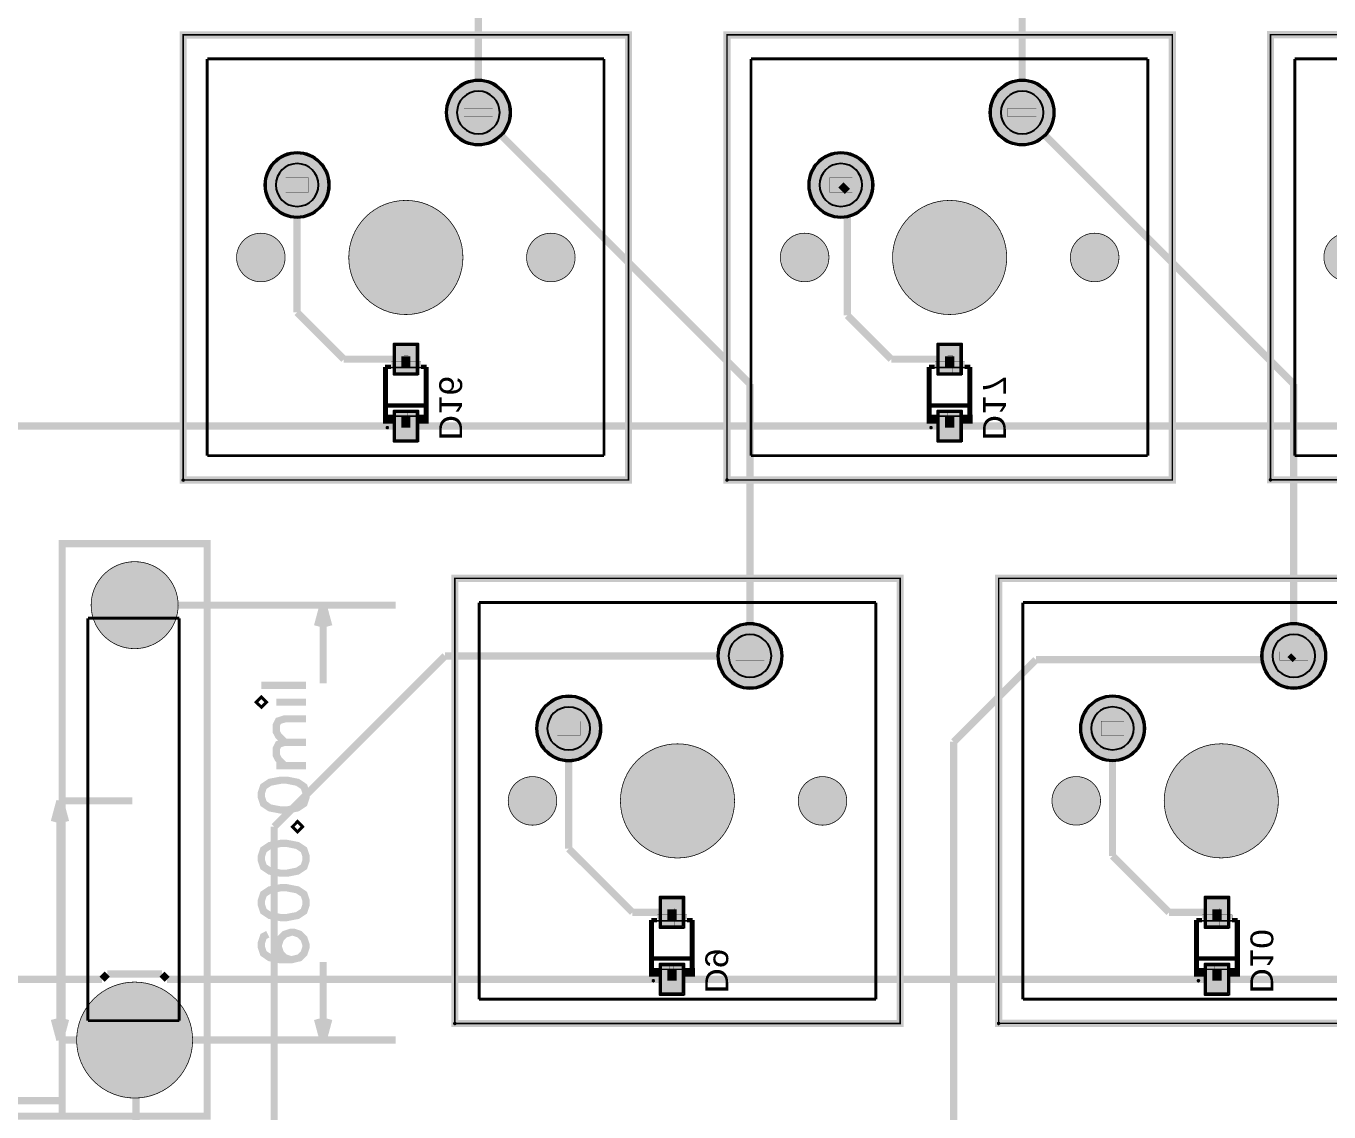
# Model space of a CAD drawing. Header units: millimetres. Extents: x 0 to 146, y -7 to 103.
# Drawn here: x 33.58 to 79.23, y 21.74 to 59.8 of the extents above; entities that cross this region are included whole.
import ezdxf
from ezdxf.enums import TextEntityAlignment as Align

# ---------------------------------------------------------------- set-up
doc = ezdxf.new("R2010")
doc.units = ezdxf.units.MM
doc.header["$MEASUREMENT"] = 0
for name, color, linetype, true_color in [('Bottom-Layer', 7, 'Continuous', 0x0000ff), ('Bottom-Paste-Mask-Layer', 7, 'Continuous', 0x800000), ('Bottom-Silkscreen-Layer', 7, 'Continuous', 0x66cc33), ('Bottom-Solder-Mask-Layer', 7, 'Continuous', 0xaa00ff), ('Component-Marking-Layer', 7, 'Continuous', 0x66ffcc), ('Component-Shape-Layer', 7, 'Continuous', 0x00cccc), ('Document-Layer', 7, 'Continuous', 0xffffff), ('Hole-Layer', 7, 'Continuous', 0x222222), ('Mechanical-Layer', 7, 'Continuous', 0xf022f0), ('Multi-Layer', 7, 'Continuous', 0xc0c0c0), ('Pin-Floating-Layer', 7, 'Continuous', 0xff99ff), ('Pin-Soldering-Layer', 7, 'Continuous', 0xcc9999), ('Top-Layer', 7, 'Continuous', 0xff0000), ('Top-Paste-Mask-Layer', 7, 'Continuous', 0x808080), ('Top-Silkscreen-Layer', 7, 'Continuous', 0xffcc00), ('Top-Solder-Mask-Layer', 7, 'Continuous', 0x800080)]:
    doc.layers.add(name, color=color, linetype=linetype, true_color=true_color)
doc.styles.get("Standard").update_dxf_attribs({"font": 'arial.ttf'})

msp = doc.modelspace()

# ---------------------------------------------------------------- hatches: boundary and pattern name
at = {"layer": 'Bottom-Layer'}
for points in [[(48.329, 56.766, 1), (50.529, 56.766, 1)], [(67.379, 56.766, 1), (69.579, 56.766, 1)], [(41.979, 54.226, 1), (44.179, 54.226, 1)], [(61.029, 54.226, 1), (63.229, 54.226, 1)], [(47.264, 47.621), (46.514, 47.621), (46.514, 48.621), (47.264, 48.621)], [(66.312, 47.621), (65.562, 47.621), (65.562, 48.621), (66.312, 48.621)], [(47.264, 45.276), (46.514, 45.276), (46.514, 46.276), (47.264, 46.276)], [(66.312, 45.276), (65.562, 45.276), (65.562, 46.276), (66.312, 46.276)], [(57.845, 37.723, 1), (60.045, 37.723, 1)], [(76.895, 37.725, 1), (79.095, 37.725, 1)], [(51.495, 35.183, 1), (53.695, 35.183, 1)], [(70.545, 35.185, 1), (72.745, 35.185, 1)], [(56.584, 28.237), (55.834, 28.237), (55.834, 29.237), (56.584, 29.237)], [(75.679, 28.237), (74.929, 28.237), (74.929, 29.237), (75.679, 29.237)], [(56.584, 25.892), (55.834, 25.892), (55.834, 26.892), (56.584, 26.892)], [(75.679, 25.892), (74.929, 25.892), (74.929, 26.892), (75.679, 26.892)]]:
    msp.add_hatch(color=256, dxfattribs=at).paths.add_polyline_path(points)
at = {"layer": 'Bottom-Paste-Mask-Layer'}
for points in [[(48.329, 56.766, 1), (50.529, 56.766, 1)], [(67.379, 56.766, 1), (69.579, 56.766, 1)], [(41.979, 54.226, 1), (44.179, 54.226, 1)], [(61.029, 54.226, 1), (63.229, 54.226, 1)], [(47.264, 47.621), (46.514, 47.621), (46.514, 48.621), (47.264, 48.621)], [(66.312, 47.621), (65.562, 47.621), (65.562, 48.621), (66.312, 48.621)], [(47.264, 45.276), (46.514, 45.276), (46.514, 46.276), (47.264, 46.276)], [(66.312, 45.276), (65.562, 45.276), (65.562, 46.276), (66.312, 46.276)], [(57.845, 37.723, 1), (60.045, 37.723, 1)], [(76.895, 37.725, 1), (79.095, 37.725, 1)], [(51.495, 35.183, 1), (53.695, 35.183, 1)], [(70.545, 35.185, 1), (72.745, 35.185, 1)], [(56.584, 28.237), (55.834, 28.237), (55.834, 29.237), (56.584, 29.237)], [(75.679, 28.237), (74.929, 28.237), (74.929, 29.237), (75.679, 29.237)], [(56.584, 25.892), (55.834, 25.892), (55.834, 26.892), (56.584, 26.892)], [(75.679, 25.892), (74.929, 25.892), (74.929, 26.892), (75.679, 26.892)]]:
    msp.add_hatch(color=256, dxfattribs=at).paths.add_polyline_path(points)
at = {"layer": 'Bottom-Silkscreen-Layer'}
for points in [[(46.087, 46.173), (46.439, 46.173), (46.439, 45.869), (46.087, 45.869)], [(46.087, 46.173), (46.439, 46.173), (46.439, 45.869), (46.087, 45.869)], [(47.691, 46.173), (47.691, 45.869), (47.339, 45.869), (47.339, 46.173)], [(47.691, 46.173), (47.691, 45.869), (47.339, 45.869), (47.339, 46.173)], [(65.134, 46.173), (65.487, 46.173), (65.487, 45.869), (65.134, 45.869)], [(65.134, 46.173), (65.487, 46.173), (65.487, 45.869), (65.134, 45.869)], [(66.739, 46.173), (66.739, 45.869), (66.387, 45.869), (66.387, 46.173)], [(66.739, 46.173), (66.739, 45.869), (66.387, 45.869), (66.387, 46.173)], [(55.407, 26.79), (55.759, 26.79), (55.759, 26.485), (55.407, 26.485)], [(55.407, 26.79), (55.759, 26.79), (55.759, 26.485), (55.407, 26.485)], [(57.011, 26.79), (57.011, 26.485), (56.659, 26.485), (56.659, 26.79)], [(57.011, 26.79), (57.011, 26.485), (56.659, 26.485), (56.659, 26.79)], [(74.501, 26.79), (74.854, 26.79), (74.854, 26.485), (74.501, 26.485)], [(74.501, 26.79), (74.854, 26.79), (74.854, 26.485), (74.501, 26.485)], [(76.106, 26.79), (76.106, 26.485), (75.754, 26.485), (75.754, 26.79)], [(76.106, 26.79), (76.106, 26.485), (75.754, 26.485), (75.754, 26.79)]]:
    msp.add_hatch(color=256, dxfattribs=at).paths.add_polyline_path(points)
at = {"layer": 'Bottom-Solder-Mask-Layer'}
for points in [[(48.279, 56.766, 1), (50.579, 56.766, 1)], [(67.329, 56.766, 1), (69.629, 56.766, 1)], [(41.929, 54.226, 1), (44.229, 54.226, 1)], [(60.979, 54.226, 1), (63.279, 54.226, 1)], [(47.315, 47.57), (46.463, 47.57), (46.463, 48.672), (47.315, 48.672)], [(66.363, 47.57), (65.511, 47.57), (65.511, 48.672), (66.363, 48.672)], [(47.315, 45.225), (46.463, 45.225), (46.463, 46.327), (47.315, 46.327)], [(66.363, 45.225), (65.511, 45.225), (65.511, 46.327), (66.363, 46.327)], [(57.795, 37.723, 1), (60.095, 37.723, 1)], [(76.845, 37.725, 1), (79.145, 37.725, 1)], [(51.445, 35.183, 1), (53.745, 35.183, 1)], [(70.495, 35.185, 1), (72.795, 35.185, 1)], [(56.635, 28.187), (55.783, 28.187), (55.783, 29.288), (56.635, 29.288)], [(75.73, 28.187), (74.878, 28.187), (74.878, 29.288), (75.73, 29.288)], [(56.635, 25.841), (55.783, 25.841), (55.783, 26.943), (56.635, 26.943)], [(75.73, 25.841), (74.878, 25.841), (74.878, 26.943), (75.73, 26.943)]]:
    msp.add_hatch(color=256, dxfattribs=at).paths.add_polyline_path(points)
at = {"layer": 'Component-Marking-Layer'}
for points in [[(46.179, 45.723, 1), (46.299, 45.723, 1)], [(46.179, 45.723, 1), (46.299, 45.723, 1)], [(65.227, 45.723, 1), (65.347, 45.723, 1)], [(65.227, 45.723, 1), (65.347, 45.723, 1)], [(39.029, 43.886, 1), (39.149, 43.886, 1)], [(39.029, 43.886, 1), (39.149, 43.886, 1)], [(58.079, 43.886, 1), (58.199, 43.886, 1)], [(58.079, 43.886, 1), (58.199, 43.886, 1)], [(77.12, 43.895, 1), (77.24, 43.895, 1)], [(77.12, 43.895, 1), (77.24, 43.895, 1)], [(55.499, 26.34, 1), (55.619, 26.34, 1)], [(55.499, 26.34, 1), (55.619, 26.34, 1)], [(74.594, 26.34, 1), (74.714, 26.34, 1)], [(74.594, 26.34, 1), (74.714, 26.34, 1)], [(48.545, 24.843, 1), (48.665, 24.843, 1)], [(48.545, 24.843, 1), (48.665, 24.843, 1)], [(67.595, 24.844, 1), (67.715, 24.844, 1)], [(67.595, 24.844, 1), (67.715, 24.844, 1)]]:
    msp.add_hatch(color=256, dxfattribs=at).paths.add_polyline_path(points)
at = {"layer": 'Document-Layer'}
for points in [[(47.419, 48.031), (47.419, 47.875), (46.379, 47.875), (46.379, 48.031)], [(47.419, 48.031), (47.419, 47.875), (46.379, 47.875), (46.379, 48.031)], [(46.979, 48.263), (46.979, 47.639), (46.823, 47.639), (46.823, 48.263)], [(46.979, 48.263), (46.979, 47.639), (46.823, 47.639), (46.823, 48.263)], [(66.467, 48.031), (66.467, 47.875), (65.427, 47.875), (65.427, 48.031)], [(66.467, 48.031), (66.467, 47.875), (65.427, 47.875), (65.427, 48.031)], [(66.027, 48.263), (66.027, 47.639), (65.871, 47.639), (65.871, 48.263)], [(66.027, 48.263), (66.027, 47.639), (65.871, 47.639), (65.871, 48.263)], [(46.959, 45.723), (46.803, 45.723), (46.803, 46.347), (46.959, 46.347)], [(46.959, 45.723), (46.803, 45.723), (46.803, 46.347), (46.959, 46.347)], [(66.007, 45.723), (65.851, 45.723), (65.851, 46.347), (66.007, 46.347)], [(66.007, 45.723), (65.851, 45.723), (65.851, 46.347), (66.007, 46.347)], [(56.299, 28.88), (56.299, 28.256), (56.143, 28.256), (56.143, 28.88)], [(56.299, 28.88), (56.299, 28.256), (56.143, 28.256), (56.143, 28.88)], [(75.394, 28.88), (75.394, 28.256), (75.238, 28.256), (75.238, 28.88)], [(75.394, 28.88), (75.394, 28.256), (75.238, 28.256), (75.238, 28.88)], [(56.739, 28.648), (56.739, 28.492), (55.699, 28.492), (55.699, 28.648)], [(56.739, 28.648), (56.739, 28.492), (55.699, 28.492), (55.699, 28.648)], [(75.834, 28.648), (75.834, 28.492), (74.794, 28.492), (74.794, 28.648)], [(75.834, 28.648), (75.834, 28.492), (74.794, 28.492), (74.794, 28.648)], [(56.279, 26.34), (56.123, 26.34), (56.123, 26.964), (56.279, 26.964)], [(56.279, 26.34), (56.123, 26.34), (56.123, 26.964), (56.279, 26.964)], [(75.374, 26.34), (75.218, 26.34), (75.218, 26.964), (75.374, 26.964)], [(75.374, 26.34), (75.218, 26.34), (75.218, 26.964), (75.374, 26.964)]]:
    msp.add_hatch(color=256, dxfattribs=at).paths.add_polyline_path(points)
at = {"layer": 'Hole-Layer'}
for points in [[(48.679, 56.766, 1), (50.179, 56.766, 1)], [(67.729, 56.766, 1), (69.229, 56.766, 1)], [(42.329, 54.226, 1), (43.829, 54.226, 1)], [(61.379, 54.226, 1), (62.879, 54.226, 1)], [(58.195, 37.723, 1), (59.695, 37.723, 1)], [(77.245, 37.725, 1), (78.745, 37.725, 1)], [(51.845, 35.183, 1), (53.345, 35.183, 1)], [(70.895, 35.185, 1), (72.395, 35.185, 1)]]:
    msp.add_hatch(color=256, dxfattribs=at).paths.add_polyline_path(points)
at = {"layer": 'Multi-Layer'}
for points in [[(48.329, 56.766, 1), (50.529, 56.766, 1)], [(48.329, 56.766, 1), (50.529, 56.766, 1)], [(48.329, 56.766, 1), (50.529, 56.766, 1)], [(67.379, 56.766, 1), (69.579, 56.766, 1)], [(67.379, 56.766, 1), (69.579, 56.766, 1)], [(67.379, 56.766, 1), (69.579, 56.766, 1)], [(41.979, 54.226, 1), (44.179, 54.226, 1)], [(41.979, 54.226, 1), (44.179, 54.226, 1)], [(41.979, 54.226, 1), (44.179, 54.226, 1)], [(61.029, 54.226, 1), (63.229, 54.226, 1)], [(61.029, 54.226, 1), (63.229, 54.226, 1)], [(61.029, 54.226, 1), (63.229, 54.226, 1)], [(44.889, 51.686, 1), (48.889, 51.686, 1)], [(44.889, 51.686, 1), (48.889, 51.686, 1)], [(63.939, 51.686, 1), (67.939, 51.686, 1)], [(63.939, 51.686, 1), (67.939, 51.686, 1)], [(40.958, 51.686, 1), (42.66, 51.686, 1)], [(40.958, 51.686, 1), (42.66, 51.686, 1)], [(51.118, 51.686, 1), (52.82, 51.686, 1)], [(51.118, 51.686, 1), (52.82, 51.686, 1)], [(60.008, 51.686, 1), (61.71, 51.686, 1)], [(60.008, 51.686, 1), (61.71, 51.686, 1)], [(70.168, 51.686, 1), (71.87, 51.686, 1)], [(70.168, 51.686, 1), (71.87, 51.686, 1)], [(79.049, 51.695, 1), (80.751, 51.695, 1)], [(79.049, 51.695, 1), (80.751, 51.695, 1)], [(35.864, 39.502, 1), (38.912, 39.502, 1)], [(35.864, 39.502, 1), (38.912, 39.502, 1)], [(57.845, 37.723, 1), (60.045, 37.723, 1)], [(57.845, 37.723, 1), (60.045, 37.723, 1)], [(57.845, 37.723, 1), (60.045, 37.723, 1)], [(76.895, 37.725, 1), (79.095, 37.725, 1)], [(76.895, 37.725, 1), (79.095, 37.725, 1)], [(76.895, 37.725, 1), (79.095, 37.725, 1)], [(51.495, 35.183, 1), (53.695, 35.183, 1)], [(51.495, 35.183, 1), (53.695, 35.183, 1)], [(51.495, 35.183, 1), (53.695, 35.183, 1)], [(70.545, 35.185, 1), (72.745, 35.185, 1)], [(70.545, 35.185, 1), (72.745, 35.185, 1)], [(70.545, 35.185, 1), (72.745, 35.185, 1)], [(54.405, 32.643, 1), (58.405, 32.643, 1)], [(54.405, 32.643, 1), (58.405, 32.643, 1)], [(73.455, 32.645, 1), (77.455, 32.645, 1)], [(73.455, 32.645, 1), (77.455, 32.645, 1)], [(50.474, 32.643, 1), (52.176, 32.643, 1)], [(50.474, 32.643, 1), (52.176, 32.643, 1)], [(60.634, 32.643, 1), (62.336, 32.643, 1)], [(60.634, 32.643, 1), (62.336, 32.643, 1)], [(69.524, 32.645, 1), (71.226, 32.645, 1)], [(69.524, 32.645, 1), (71.226, 32.645, 1)], [(35.356, 24.262, 1), (39.42, 24.262, 1)], [(35.356, 24.262, 1), (39.42, 24.262, 1)]]:
    msp.add_hatch(color=256, dxfattribs=at).paths.add_polyline_path(points)
at = {"layer": 'Pin-Floating-Layer'}
for points in [[(47.049, 47.933), (47.049, 47.813), (46.729, 47.813), (46.729, 47.933)], [(47.049, 47.933), (47.049, 47.813), (46.729, 47.813), (46.729, 47.933)], [(66.097, 47.933), (66.097, 47.813), (65.777, 47.813), (65.777, 47.933)], [(66.097, 47.933), (66.097, 47.813), (65.777, 47.813), (65.777, 47.933)], [(47.049, 46.133), (47.049, 46.013), (46.729, 46.013), (46.729, 46.133)], [(47.049, 46.133), (47.049, 46.013), (46.729, 46.013), (46.729, 46.133)], [(66.097, 46.133), (66.097, 46.013), (65.777, 46.013), (65.777, 46.133)], [(66.097, 46.133), (66.097, 46.013), (65.777, 46.013), (65.777, 46.133)], [(56.369, 28.55), (56.369, 28.43), (56.049, 28.43), (56.049, 28.55)], [(56.369, 28.55), (56.369, 28.43), (56.049, 28.43), (56.049, 28.55)], [(75.464, 28.55), (75.464, 28.43), (75.144, 28.43), (75.144, 28.55)], [(75.464, 28.55), (75.464, 28.43), (75.144, 28.43), (75.144, 28.55)], [(56.369, 26.75), (56.369, 26.63), (56.049, 26.63), (56.049, 26.75)], [(56.369, 26.75), (56.369, 26.63), (56.049, 26.63), (56.049, 26.75)], [(75.464, 26.75), (75.464, 26.63), (75.144, 26.63), (75.144, 26.75)], [(75.464, 26.75), (75.464, 26.63), (75.144, 26.63), (75.144, 26.75)]]:
    msp.add_hatch(color=256, dxfattribs=at).paths.add_polyline_path(points)
at = {"layer": 'Pin-Soldering-Layer'}
for points in [[(48.929, 56.916), (49.929, 56.916), (49.929, 56.616), (48.929, 56.616)], [(48.929, 56.916), (49.929, 56.916), (49.929, 56.616), (48.929, 56.616)], [(67.979, 56.916), (68.979, 56.916), (68.979, 56.616), (67.979, 56.616)], [(67.979, 56.916), (68.979, 56.916), (68.979, 56.616), (67.979, 56.616)], [(42.679, 54.476), (43.479, 54.476), (43.479, 53.976), (42.679, 53.976)], [(42.679, 54.476), (43.479, 54.476), (43.479, 53.976), (42.679, 53.976)], [(61.729, 54.476), (62.529, 54.476), (62.529, 53.976), (61.729, 53.976)], [(61.729, 54.476), (62.529, 54.476), (62.529, 53.976), (61.729, 53.976)], [(47.049, 48.223), (47.049, 47.923), (46.729, 47.923), (46.729, 48.223)], [(47.049, 48.223), (47.049, 47.923), (46.729, 47.923), (46.729, 48.223)], [(66.097, 48.223), (66.097, 47.923), (65.777, 47.923), (65.777, 48.223)], [(66.097, 48.223), (66.097, 47.923), (65.777, 47.923), (65.777, 48.223)], [(47.049, 46.023), (47.049, 45.723), (46.729, 45.723), (46.729, 46.023)], [(47.049, 46.023), (47.049, 45.723), (46.729, 45.723), (46.729, 46.023)], [(66.097, 46.023), (66.097, 45.723), (65.777, 45.723), (65.777, 46.023)], [(66.097, 46.023), (66.097, 45.723), (65.777, 45.723), (65.777, 46.023)], [(58.445, 37.873), (59.445, 37.873), (59.445, 37.573), (58.445, 37.573)], [(58.445, 37.873), (59.445, 37.873), (59.445, 37.573), (58.445, 37.573)], [(77.495, 37.875), (78.495, 37.875), (78.495, 37.575), (77.495, 37.575)], [(77.495, 37.875), (78.495, 37.875), (78.495, 37.575), (77.495, 37.575)], [(52.195, 35.433), (52.995, 35.433), (52.995, 34.933), (52.195, 34.933)], [(52.195, 35.433), (52.995, 35.433), (52.995, 34.933), (52.195, 34.933)], [(71.245, 35.435), (72.045, 35.435), (72.045, 34.935), (71.245, 34.935)], [(71.245, 35.435), (72.045, 35.435), (72.045, 34.935), (71.245, 34.935)], [(56.369, 28.84), (56.369, 28.54), (56.049, 28.54), (56.049, 28.84)], [(56.369, 28.84), (56.369, 28.54), (56.049, 28.54), (56.049, 28.84)], [(75.464, 28.84), (75.464, 28.54), (75.144, 28.54), (75.144, 28.84)], [(75.464, 28.84), (75.464, 28.54), (75.144, 28.54), (75.144, 28.84)], [(56.369, 26.64), (56.369, 26.34), (56.049, 26.34), (56.049, 26.64)], [(56.369, 26.64), (56.369, 26.34), (56.049, 26.34), (56.049, 26.64)], [(75.464, 26.64), (75.464, 26.34), (75.144, 26.34), (75.144, 26.64)], [(75.464, 26.64), (75.464, 26.34), (75.144, 26.34), (75.144, 26.64)]]:
    msp.add_hatch(color=256, dxfattribs=at).paths.add_polyline_path(points)
at = {"layer": 'Top-Layer'}
for points in [[(48.329, 56.766, 1), (50.529, 56.766, 1)], [(67.379, 56.766, 1), (69.579, 56.766, 1)], [(41.979, 54.226, 1), (44.179, 54.226, 1)], [(61.029, 54.226, 1), (63.229, 54.226, 1)], [(57.845, 37.723, 1), (60.045, 37.723, 1)], [(76.895, 37.725, 1), (79.095, 37.725, 1)], [(51.495, 35.183, 1), (53.695, 35.183, 1)], [(70.545, 35.185, 1), (72.745, 35.185, 1)]]:
    msp.add_hatch(color=256, dxfattribs=at).paths.add_polyline_path(points)
at = {"layer": 'Top-Paste-Mask-Layer'}
for points in [[(48.329, 56.766, 1), (50.529, 56.766, 1)], [(67.379, 56.766, 1), (69.579, 56.766, 1)], [(41.979, 54.226, 1), (44.179, 54.226, 1)], [(61.029, 54.226, 1), (63.229, 54.226, 1)], [(57.845, 37.723, 1), (60.045, 37.723, 1)], [(76.895, 37.725, 1), (79.095, 37.725, 1)], [(51.495, 35.183, 1), (53.695, 35.183, 1)], [(70.545, 35.185, 1), (72.745, 35.185, 1)]]:
    msp.add_hatch(color=256, dxfattribs=at).paths.add_polyline_path(points)
at = {"layer": 'Top-Solder-Mask-Layer'}
for points in [[(48.279, 56.766, 1), (50.579, 56.766, 1)], [(67.329, 56.766, 1), (69.629, 56.766, 1)], [(41.929, 54.226, 1), (44.229, 54.226, 1)], [(60.979, 54.226, 1), (63.279, 54.226, 1)], [(57.795, 37.723, 1), (60.095, 37.723, 1)], [(76.845, 37.725, 1), (79.145, 37.725, 1)], [(51.445, 35.183, 1), (53.745, 35.183, 1)], [(70.495, 35.185, 1), (72.795, 35.185, 1)]]:
    msp.add_hatch(color=256, dxfattribs=at).paths.add_polyline_path(points)

# ---------------------------------------------------------------- linework, layer by layer
at = {"layer": 'Bottom-Layer'}
for points in [[(48.329, 56.766, 1), (50.529, 56.766, 1)], [(41.979, 54.226, 1), (44.179, 54.226, 1)], [(61.029, 54.226, 1), (63.229, 54.226, 1)], [(57.845, 37.723, 1), (60.045, 37.723, 1)], [(51.495, 35.183, 1), (53.695, 35.183, 1)]]:
    msp.add_lwpolyline(points, format="xyb", close=True, dxfattribs=at)
for points in [[(67.379, 56.766, 1), (69.579, 56.766), (69.579, 56.766, 1), (67.379, 56.766)], [(76.895, 37.725, 1), (79.095, 37.725), (79.095, 37.725, 1), (76.895, 37.725)], [(70.545, 35.185, 1), (72.745, 35.185), (72.745, 35.185, 1), (70.545, 35.185)]]:
    msp.add_lwpolyline(points, format="xyb", dxfattribs=at)
at = {"layer": 'Bottom-Layer', "const_width": 0.254}
for points in [[(43.079, 54.226), (43.079, 49.758)], [(62.129, 54.226), (62.357, 53.998)], [(62.357, 53.998), (62.357, 49.657)], [(43.079, 49.758), (44.716, 48.121)], [(62.357, 49.657), (63.893, 48.121)], [(44.716, 48.121), (46.889, 48.121)], [(63.893, 48.121), (65.937, 48.121)], [(20.686, 45.776), (46.889, 45.776)], [(46.889, 45.776), (65.937, 45.776)], [(65.937, 45.776), (84.985, 45.776)], [(52.595, 35.183), (52.595, 30.971)], [(71.645, 35.185), (71.645, 30.717)], [(52.595, 30.971), (54.829, 28.737)], [(71.645, 30.717), (73.625, 28.737)], [(54.829, 28.737), (56.209, 28.737)], [(73.625, 28.737), (75.304, 28.737)], [(25.4, 26.392), (36.25, 26.392)], [(36.25, 26.392), (36.431, 26.573)], [(36.431, 26.573), (38.345, 26.573)], [(38.345, 26.573), (38.526, 26.392)], [(38.526, 26.392), (56.209, 26.392)], [(56.209, 26.392), (75.304, 26.392)], [(75.304, 26.392), (94.399, 26.392)]]:
    msp.add_lwpolyline(points, dxfattribs=at)
at = {"layer": 'Bottom-Layer'}
for points in [[(47.264, 47.621), (46.514, 47.621), (46.514, 48.621), (47.264, 48.621)], [(66.312, 47.621), (65.562, 47.621), (65.562, 48.621), (66.312, 48.621)], [(47.264, 45.276), (46.514, 45.276), (46.514, 46.276), (47.264, 46.276)], [(66.312, 45.276), (65.562, 45.276), (65.562, 46.276), (66.312, 46.276)], [(56.584, 28.237), (55.834, 28.237), (55.834, 29.237), (56.584, 29.237)], [(75.679, 28.237), (74.929, 28.237), (74.929, 29.237), (75.679, 29.237)], [(56.584, 25.892), (55.834, 25.892), (55.834, 26.892), (56.584, 26.892)], [(75.679, 25.892), (74.929, 25.892), (74.929, 26.892), (75.679, 26.892)]]:
    msp.add_lwpolyline(points, close=True, dxfattribs=at)
at = {"layer": 'Bottom-Paste-Mask-Layer'}
for points in [[(48.329, 56.766, 1), (50.529, 56.766, 1)], [(41.979, 54.226, 1), (44.179, 54.226, 1)], [(61.029, 54.226, 1), (63.229, 54.226, 1)], [(57.845, 37.723, 1), (60.045, 37.723, 1)], [(51.495, 35.183, 1), (53.695, 35.183, 1)]]:
    msp.add_lwpolyline(points, format="xyb", close=True, dxfattribs=at)
for points in [[(67.379, 56.766, 1), (69.579, 56.766), (69.579, 56.766, 1), (67.379, 56.766)], [(76.895, 37.725, 1), (79.095, 37.725), (79.095, 37.725, 1), (76.895, 37.725)], [(70.545, 35.185, 1), (72.745, 35.185), (72.745, 35.185, 1), (70.545, 35.185)]]:
    msp.add_lwpolyline(points, format="xyb", dxfattribs=at)
for points in [[(47.264, 47.621), (46.514, 47.621), (46.514, 48.621), (47.264, 48.621)], [(66.312, 47.621), (65.562, 47.621), (65.562, 48.621), (66.312, 48.621)], [(47.264, 45.276), (46.514, 45.276), (46.514, 46.276), (47.264, 46.276)], [(66.312, 45.276), (65.562, 45.276), (65.562, 46.276), (66.312, 46.276)], [(56.584, 28.237), (55.834, 28.237), (55.834, 29.237), (56.584, 29.237)], [(75.679, 28.237), (74.929, 28.237), (74.929, 29.237), (75.679, 29.237)], [(56.584, 25.892), (55.834, 25.892), (55.834, 26.892), (56.584, 26.892)], [(75.679, 25.892), (74.929, 25.892), (74.929, 26.892), (75.679, 26.892)]]:
    msp.add_lwpolyline(points, close=True, dxfattribs=at)
at = {"layer": 'Bottom-Silkscreen-Layer', "const_width": 0.152}
for points in [[(46.163, 47.85), (46.369, 47.85)], [(46.163, 46.097), (46.163, 47.85)], [(46.163, 47.85), (46.369, 47.85)], [(46.163, 46.097), (46.163, 47.85)], [(47.615, 47.85), (47.419, 47.85)], [(47.615, 47.85), (47.419, 47.85)], [(47.615, 46.097), (47.615, 47.85)], [(47.615, 46.097), (47.615, 47.85)], [(65.211, 46.097), (65.211, 47.85)], [(65.211, 46.097), (65.211, 47.85)], [(65.211, 47.85), (65.417, 47.85)], [(65.211, 47.85), (65.417, 47.85)], [(66.663, 47.85), (66.467, 47.85)], [(66.663, 47.85), (66.467, 47.85)], [(66.663, 46.097), (66.663, 47.85)], [(66.663, 46.097), (66.663, 47.85)], [(47.615, 46.502), (46.163, 46.502)], [(47.615, 46.502), (46.163, 46.502)], [(66.663, 46.502), (65.211, 46.502)], [(66.663, 46.502), (65.211, 46.502)], [(55.483, 28.466), (55.689, 28.466)], [(55.483, 26.714), (55.483, 28.466)], [(55.483, 28.466), (55.689, 28.466)], [(55.483, 26.714), (55.483, 28.466)], [(56.935, 28.466), (56.739, 28.466)], [(56.935, 28.466), (56.739, 28.466)], [(56.935, 26.714), (56.935, 28.466)], [(56.935, 26.714), (56.935, 28.466)], [(74.578, 26.714), (74.578, 28.466)], [(74.578, 26.714), (74.578, 28.466)], [(74.578, 28.466), (74.784, 28.466)], [(74.578, 28.466), (74.784, 28.466)], [(76.03, 28.466), (75.834, 28.466)], [(76.03, 28.466), (75.834, 28.466)], [(76.03, 26.714), (76.03, 28.466)], [(76.03, 26.714), (76.03, 28.466)], [(56.935, 27.118), (55.483, 27.118)], [(56.935, 27.118), (55.483, 27.118)], [(76.03, 27.118), (74.578, 27.118)], [(76.03, 27.118), (74.578, 27.118)]]:
    msp.add_lwpolyline(points, dxfattribs=at)
at = {"layer": 'Bottom-Silkscreen-Layer', "const_width": 0.00508}
for points in [[(46.087, 46.173), (46.439, 46.173), (46.439, 45.869), (46.087, 45.869)], [(46.087, 46.173), (46.439, 46.173), (46.439, 45.869), (46.087, 45.869)], [(47.691, 46.173), (47.691, 45.869), (47.339, 45.869), (47.339, 46.173)], [(47.691, 46.173), (47.691, 45.869), (47.339, 45.869), (47.339, 46.173)], [(65.134, 46.173), (65.487, 46.173), (65.487, 45.869), (65.134, 45.869)], [(65.134, 46.173), (65.487, 46.173), (65.487, 45.869), (65.134, 45.869)], [(66.739, 46.173), (66.739, 45.869), (66.387, 45.869), (66.387, 46.173)], [(66.739, 46.173), (66.739, 45.869), (66.387, 45.869), (66.387, 46.173)], [(55.407, 26.79), (55.759, 26.79), (55.759, 26.485), (55.407, 26.485)], [(55.407, 26.79), (55.759, 26.79), (55.759, 26.485), (55.407, 26.485)], [(57.011, 26.79), (57.011, 26.485), (56.659, 26.485), (56.659, 26.79)], [(57.011, 26.79), (57.011, 26.485), (56.659, 26.485), (56.659, 26.79)], [(74.501, 26.79), (74.854, 26.79), (74.854, 26.485), (74.501, 26.485)], [(74.501, 26.79), (74.854, 26.79), (74.854, 26.485), (74.501, 26.485)], [(76.106, 26.79), (76.106, 26.485), (75.754, 26.485), (75.754, 26.79)], [(76.106, 26.79), (76.106, 26.485), (75.754, 26.485), (75.754, 26.79)]]:
    msp.add_lwpolyline(points, close=True, dxfattribs=at)
at = {"layer": 'Bottom-Solder-Mask-Layer'}
for points in [[(48.279, 56.766, 1), (50.579, 56.766), (50.579, 56.766, 1), (48.279, 56.766)], [(41.929, 54.226, 1), (44.229, 54.226), (44.229, 54.226, 1), (41.929, 54.226)], [(60.979, 54.226, 1), (63.279, 54.226), (63.279, 54.226, 1), (60.979, 54.226)], [(57.795, 37.723, 1), (60.095, 37.723), (60.095, 37.723, 1), (57.795, 37.723)], [(51.445, 35.183, 1), (53.745, 35.183), (53.745, 35.183, 1), (51.445, 35.183)]]:
    msp.add_lwpolyline(points, format="xyb", dxfattribs=at)
for points in [[(67.329, 56.766, 1), (69.629, 56.766, 1)], [(76.845, 37.725, 1), (79.145, 37.725, 1)], [(70.495, 35.185, 1), (72.795, 35.185, 1)]]:
    msp.add_lwpolyline(points, format="xyb", close=True, dxfattribs=at)
for points in [[(47.315, 47.57), (46.463, 47.57), (46.463, 48.672), (47.315, 48.672)], [(66.363, 47.57), (65.511, 47.57), (65.511, 48.672), (66.363, 48.672)], [(47.315, 45.225), (46.463, 45.225), (46.463, 46.327), (47.315, 46.327)], [(66.363, 45.225), (65.511, 45.225), (65.511, 46.327), (66.363, 46.327)], [(56.635, 28.187), (55.783, 28.187), (55.783, 29.288), (56.635, 29.288)], [(75.73, 28.187), (74.878, 28.187), (74.878, 29.288), (75.73, 29.288)], [(56.635, 25.841), (55.783, 25.841), (55.783, 26.943), (56.635, 26.943)], [(75.73, 25.841), (74.878, 25.841), (74.878, 26.943), (75.73, 26.943)]]:
    msp.add_lwpolyline(points, close=True, dxfattribs=at)
at = {"layer": 'Component-Marking-Layer', "const_width": 0.00508}
for points in [[(46.179, 45.723, 1), (46.299, 45.723), (46.299, 45.723, 1), (46.179, 45.723)], [(46.179, 45.723, 1), (46.299, 45.723), (46.299, 45.723, 1), (46.179, 45.723)], [(39.029, 43.886, 1), (39.149, 43.886), (39.149, 43.886, 1), (39.029, 43.886)], [(39.029, 43.886, 1), (39.149, 43.886), (39.149, 43.886, 1), (39.029, 43.886)], [(58.079, 43.886, 1), (58.199, 43.886), (58.199, 43.886, 1), (58.079, 43.886)], [(58.079, 43.886, 1), (58.199, 43.886), (58.199, 43.886, 1), (58.079, 43.886)], [(55.499, 26.34, 1), (55.619, 26.34), (55.619, 26.34, 1), (55.499, 26.34)], [(55.499, 26.34, 1), (55.619, 26.34), (55.619, 26.34, 1), (55.499, 26.34)], [(48.545, 24.843, 1), (48.665, 24.843), (48.665, 24.843, 1), (48.545, 24.843)], [(48.545, 24.843, 1), (48.665, 24.843), (48.665, 24.843, 1), (48.545, 24.843)]]:
    msp.add_lwpolyline(points, format="xyb", dxfattribs=at)
for points in [[(65.227, 45.723, 1), (65.347, 45.723, 1)], [(65.227, 45.723, 1), (65.347, 45.723, 1)], [(77.12, 43.895, 1), (77.24, 43.895, 1)], [(77.12, 43.895, 1), (77.24, 43.895, 1)], [(74.594, 26.34, 1), (74.714, 26.34, 1)], [(74.594, 26.34, 1), (74.714, 26.34, 1)], [(67.595, 24.844, 1), (67.715, 24.844, 1)], [(67.595, 24.844, 1), (67.715, 24.844, 1)]]:
    msp.add_lwpolyline(points, format="xyb", close=True, dxfattribs=at)
at = {"layer": 'Component-Shape-Layer', "const_width": 0.0508}
for points in [[(39.089, 43.886), (39.089, 59.486), (54.689, 59.486), (54.689, 43.886)], [(39.089, 43.886), (39.089, 59.486), (54.689, 59.486), (54.689, 43.886)], [(58.139, 43.886), (58.139, 59.486), (73.739, 59.486), (73.739, 43.886)], [(58.139, 43.886), (58.139, 59.486), (73.739, 59.486), (73.739, 43.886)], [(77.18, 43.895), (77.18, 59.495), (92.78, 59.495), (92.78, 43.895)], [(77.18, 43.895), (77.18, 59.495), (92.78, 59.495), (92.78, 43.895)], [(47.539, 47.823), (47.539, 46.123), (46.239, 46.123), (46.239, 47.823)], [(47.539, 47.823), (47.539, 46.123), (46.239, 46.123), (46.239, 47.823)], [(66.587, 47.823), (66.587, 46.123), (65.287, 46.123), (65.287, 47.823)], [(66.587, 47.823), (66.587, 46.123), (65.287, 46.123), (65.287, 47.823)], [(48.605, 24.843), (48.605, 40.443), (64.205, 40.443), (64.205, 24.843)], [(48.605, 24.843), (48.605, 40.443), (64.205, 40.443), (64.205, 24.843)], [(67.655, 24.845), (67.655, 40.445), (83.255, 40.445), (83.255, 24.845)], [(67.655, 24.845), (67.655, 40.445), (83.255, 40.445), (83.255, 24.845)], [(56.859, 28.44), (56.859, 26.74), (55.559, 26.74), (55.559, 28.44)], [(56.859, 28.44), (56.859, 26.74), (55.559, 26.74), (55.559, 28.44)], [(75.954, 28.44), (75.954, 26.74), (74.654, 26.74), (74.654, 28.44)], [(75.954, 28.44), (75.954, 26.74), (74.654, 26.74), (74.654, 28.44)]]:
    msp.add_lwpolyline(points, close=True, dxfattribs=at)
at = {"layer": 'Document-Layer', "const_width": 0.1}
for points in [[(39.93, 58.645), (53.83, 58.645)], [(39.93, 44.743), (39.93, 58.645)], [(53.83, 58.645), (53.83, 44.743)], [(58.98, 58.645), (72.88, 58.645)], [(58.98, 44.743), (58.98, 58.645)], [(72.88, 58.645), (72.88, 44.743)], [(78.03, 58.645), (91.93, 58.645)], [(78.03, 44.743), (78.03, 58.645)], [(53.83, 44.743), (39.93, 44.743)], [(72.88, 44.743), (58.98, 44.743)], [(91.93, 44.743), (78.03, 44.743)], [(49.455, 39.595), (63.355, 39.595)], [(49.455, 25.693), (49.455, 39.595)], [(63.355, 39.595), (63.355, 25.693)], [(68.505, 39.595), (82.405, 39.595)], [(68.505, 25.693), (68.505, 39.595)], [(35.749, 39.044), (38.949, 39.044)], [(35.749, 24.943), (35.749, 39.044)], [(38.949, 39.044), (38.949, 24.943)], [(63.355, 25.693), (49.455, 25.693)], [(82.405, 25.693), (68.505, 25.693)], [(38.949, 24.943), (35.749, 24.943)]]:
    msp.add_lwpolyline(points, dxfattribs=at)
at = {"layer": 'Document-Layer', "const_width": 1.9}
for points in [[(45.939, 51.686, 1), (47.839, 51.686, 1)], [(45.939, 51.686, 1), (47.839, 51.686, 1)], [(64.989, 51.686, 1), (66.889, 51.686, 1)], [(64.989, 51.686, 1), (66.889, 51.686, 1)], [(55.455, 32.643, 1), (57.355, 32.643, 1)], [(55.455, 32.643, 1), (57.355, 32.643, 1)], [(74.505, 32.645, 1), (76.405, 32.645, 1)], [(74.505, 32.645, 1), (76.405, 32.645, 1)]]:
    msp.add_lwpolyline(points, format="xyb", close=True, dxfattribs=at)
at = {"layer": 'Document-Layer', "const_width": 0.8}
for points in [[(79.5, 51.695, 1), (80.3, 51.695), (80.3, 51.695, 1), (79.5, 51.695)], [(79.5, 51.695, 1), (80.3, 51.695), (80.3, 51.695, 1), (79.5, 51.695)], [(41.409, 51.686, 1), (42.209, 51.686), (42.209, 51.686, 1), (41.409, 51.686)], [(41.409, 51.686, 1), (42.209, 51.686), (42.209, 51.686, 1), (41.409, 51.686)], [(51.569, 51.686, 1), (52.369, 51.686), (52.369, 51.686, 1), (51.569, 51.686)], [(51.569, 51.686, 1), (52.369, 51.686), (52.369, 51.686, 1), (51.569, 51.686)], [(60.459, 51.686, 1), (61.259, 51.686), (61.259, 51.686, 1), (60.459, 51.686)], [(60.459, 51.686, 1), (61.259, 51.686), (61.259, 51.686, 1), (60.459, 51.686)], [(70.619, 51.686, 1), (71.419, 51.686), (71.419, 51.686, 1), (70.619, 51.686)], [(70.619, 51.686, 1), (71.419, 51.686), (71.419, 51.686, 1), (70.619, 51.686)], [(50.925, 32.643, 1), (51.725, 32.643), (51.725, 32.643, 1), (50.925, 32.643)], [(50.925, 32.643, 1), (51.725, 32.643), (51.725, 32.643, 1), (50.925, 32.643)], [(61.085, 32.643, 1), (61.885, 32.643), (61.885, 32.643, 1), (61.085, 32.643)], [(61.085, 32.643, 1), (61.885, 32.643), (61.885, 32.643, 1), (61.085, 32.643)], [(69.975, 32.645, 1), (70.775, 32.645), (70.775, 32.645, 1), (69.975, 32.645)], [(69.975, 32.645, 1), (70.775, 32.645), (70.775, 32.645, 1), (69.975, 32.645)]]:
    msp.add_lwpolyline(points, format="xyb", dxfattribs=at)
at = {"layer": 'Document-Layer', "const_width": 0.00508}
for points in [[(47.419, 48.031), (47.419, 47.875), (46.379, 47.875), (46.379, 48.031)], [(47.419, 48.031), (47.419, 47.875), (46.379, 47.875), (46.379, 48.031)], [(46.979, 48.263), (46.979, 47.639), (46.823, 47.639), (46.823, 48.263)], [(46.979, 48.263), (46.979, 47.639), (46.823, 47.639), (46.823, 48.263)], [(66.467, 48.031), (66.467, 47.875), (65.427, 47.875), (65.427, 48.031)], [(66.467, 48.031), (66.467, 47.875), (65.427, 47.875), (65.427, 48.031)], [(66.027, 48.263), (66.027, 47.639), (65.871, 47.639), (65.871, 48.263)], [(66.027, 48.263), (66.027, 47.639), (65.871, 47.639), (65.871, 48.263)], [(46.959, 45.723), (46.803, 45.723), (46.803, 46.347), (46.959, 46.347)], [(46.959, 45.723), (46.803, 45.723), (46.803, 46.347), (46.959, 46.347)], [(66.007, 45.723), (65.851, 45.723), (65.851, 46.347), (66.007, 46.347)], [(66.007, 45.723), (65.851, 45.723), (65.851, 46.347), (66.007, 46.347)], [(56.299, 28.88), (56.299, 28.256), (56.143, 28.256), (56.143, 28.88)], [(56.299, 28.88), (56.299, 28.256), (56.143, 28.256), (56.143, 28.88)], [(75.394, 28.88), (75.394, 28.256), (75.238, 28.256), (75.238, 28.88)], [(75.394, 28.88), (75.394, 28.256), (75.238, 28.256), (75.238, 28.88)], [(56.739, 28.648), (56.739, 28.492), (55.699, 28.492), (55.699, 28.648)], [(56.739, 28.648), (56.739, 28.492), (55.699, 28.492), (55.699, 28.648)], [(75.834, 28.648), (75.834, 28.492), (74.794, 28.492), (74.794, 28.648)], [(75.834, 28.648), (75.834, 28.492), (74.794, 28.492), (74.794, 28.648)], [(56.279, 26.34), (56.123, 26.34), (56.123, 26.964), (56.279, 26.964)], [(56.279, 26.34), (56.123, 26.34), (56.123, 26.964), (56.279, 26.964)], [(75.374, 26.34), (75.218, 26.34), (75.218, 26.964), (75.374, 26.964)], [(75.374, 26.34), (75.218, 26.34), (75.218, 26.964), (75.374, 26.964)]]:
    msp.add_lwpolyline(points, close=True, dxfattribs=at)
at = {"layer": 'Hole-Layer'}
for points in [[(48.679, 56.766, 1), (50.179, 56.766), (50.179, 56.766, 1), (48.679, 56.766)], [(42.329, 54.226, 1), (43.829, 54.226), (43.829, 54.226, 1), (42.329, 54.226)], [(61.379, 54.226, 1), (62.879, 54.226), (62.879, 54.226, 1), (61.379, 54.226)], [(58.195, 37.723, 1), (59.695, 37.723), (59.695, 37.723, 1), (58.195, 37.723)], [(51.845, 35.183, 1), (53.345, 35.183), (53.345, 35.183, 1), (51.845, 35.183)]]:
    msp.add_lwpolyline(points, format="xyb", dxfattribs=at)
for points in [[(67.729, 56.766, 1), (69.229, 56.766, 1)], [(77.245, 37.725, 1), (78.745, 37.725, 1)], [(70.895, 35.185, 1), (72.395, 35.185, 1)]]:
    msp.add_lwpolyline(points, format="xyb", close=True, dxfattribs=at)
at = {"layer": 'Mechanical-Layer', "const_width": 0.254}
for points in [[(37.642, 39.502), (46.532, 39.502)], [(43.992, 39.502), (43.795, 38.766)], [(43.992, 39.502), (44.189, 38.766)], [(43.992, 39.502), (43.992, 36.766)], [(41.828, 36.69), (43.393, 36.69)], [(42.349, 36.104), (43.393, 36.104)], [(42.648, 34.699), (42.425, 34.922), (42.349, 35.072), (42.349, 35.296), (42.425, 35.446), (42.648, 35.519), (43.393, 35.519)], [(42.648, 33.879), (42.425, 34.102), (42.349, 34.252), (42.349, 34.475), (42.425, 34.625), (42.648, 34.699), (43.393, 34.699)], [(42.349, 33.879), (43.393, 33.879)], [(34.772, 32.644), (34.575, 31.908)], [(37.312, 32.644), (34.772, 32.644)], [(34.772, 32.644), (34.969, 31.908)], [(34.772, 32.644), (34.772, 24.262)], [(42.052, 27.97), (41.902, 27.894), (41.828, 27.671), (41.828, 27.521), (41.902, 27.297), (42.125, 27.147), (42.499, 27.074), (42.872, 27.074), (43.169, 27.147), (43.319, 27.297), (43.393, 27.521), (43.393, 27.597), (43.319, 27.821), (43.169, 27.97), (42.946, 28.044), (42.872, 28.044), (42.648, 27.97), (42.499, 27.821), (42.425, 27.597), (42.425, 27.521), (42.499, 27.297), (42.648, 27.147), (42.872, 27.074)], [(43.992, 26.998), (43.992, 24.262)], [(34.772, 24.262), (34.575, 24.998)], [(34.772, 24.262), (34.969, 24.998)], [(43.992, 24.262), (43.795, 24.998)], [(43.992, 24.262), (44.189, 24.998)], [(37.312, 24.262), (34.772, 24.262)], [(37.439, 24.262), (37.439, 12.578)], [(37.515, 24.262), (46.532, 24.262)]]:
    msp.add_lwpolyline(points, dxfattribs=at)
for points in [[(41.828, 36.03), (41.902, 36.104), (41.828, 36.18), (41.752, 36.104)], [(41.828, 32.771), (41.902, 32.548), (42.125, 32.398), (42.499, 32.324), (42.722, 32.324), (43.095, 32.398), (43.319, 32.548), (43.393, 32.771), (43.393, 32.921), (43.319, 33.144), (43.095, 33.294), (42.722, 33.368), (42.499, 33.368), (42.125, 33.294), (41.902, 33.144), (41.828, 32.921)], [(43.022, 31.737), (43.095, 31.664), (43.169, 31.737), (43.095, 31.813)], [(41.828, 30.556), (41.902, 30.333), (42.125, 30.183), (42.499, 30.109), (42.722, 30.109), (43.095, 30.183), (43.319, 30.333), (43.393, 30.556), (43.393, 30.706), (43.319, 30.93), (43.095, 31.079), (42.722, 31.153), (42.499, 31.153), (42.125, 31.079), (41.902, 30.93), (41.828, 30.706)], [(41.828, 29.002), (41.902, 28.778), (42.125, 28.628), (42.499, 28.555), (42.722, 28.555), (43.095, 28.628), (43.319, 28.778), (43.393, 29.002), (43.393, 29.152), (43.319, 29.375), (43.095, 29.525), (42.722, 29.599), (42.499, 29.599), (42.125, 29.525), (41.902, 29.375), (41.828, 29.152)]]:
    msp.add_lwpolyline(points, close=True, dxfattribs=at)
at = {"layer": 'Multi-Layer'}
for points in [[(48.329, 56.766, 1), (50.529, 56.766, 1)], [(48.329, 56.766, 1), (50.529, 56.766, 1)], [(48.329, 56.766, 1), (50.529, 56.766, 1)], [(41.979, 54.226, 1), (44.179, 54.226, 1)], [(41.979, 54.226, 1), (44.179, 54.226, 1)], [(41.979, 54.226, 1), (44.179, 54.226, 1)], [(61.029, 54.226, 1), (63.229, 54.226, 1)], [(61.029, 54.226, 1), (63.229, 54.226, 1)], [(61.029, 54.226, 1), (63.229, 54.226, 1)], [(57.845, 37.723, 1), (60.045, 37.723, 1)], [(57.845, 37.723, 1), (60.045, 37.723, 1)], [(57.845, 37.723, 1), (60.045, 37.723, 1)], [(51.495, 35.183, 1), (53.695, 35.183, 1)], [(51.495, 35.183, 1), (53.695, 35.183, 1)], [(51.495, 35.183, 1), (53.695, 35.183, 1)]]:
    msp.add_lwpolyline(points, format="xyb", close=True, dxfattribs=at)
for points in [[(67.379, 56.766, 1), (69.579, 56.766), (69.579, 56.766, 1), (67.379, 56.766)], [(67.379, 56.766, 1), (69.579, 56.766), (69.579, 56.766, 1), (67.379, 56.766)], [(67.379, 56.766, 1), (69.579, 56.766), (69.579, 56.766, 1), (67.379, 56.766)], [(76.895, 37.725, 1), (79.095, 37.725), (79.095, 37.725, 1), (76.895, 37.725)], [(76.895, 37.725, 1), (79.095, 37.725), (79.095, 37.725, 1), (76.895, 37.725)], [(76.895, 37.725, 1), (79.095, 37.725), (79.095, 37.725, 1), (76.895, 37.725)], [(70.545, 35.185, 1), (72.745, 35.185), (72.745, 35.185, 1), (70.545, 35.185)], [(70.545, 35.185, 1), (72.745, 35.185), (72.745, 35.185, 1), (70.545, 35.185)], [(70.545, 35.185, 1), (72.745, 35.185), (72.745, 35.185, 1), (70.545, 35.185)]]:
    msp.add_lwpolyline(points, format="xyb", dxfattribs=at)
at = {"layer": 'Multi-Layer', "const_width": 0.0254}
for points in [[(44.889, 51.686, 1), (48.889, 51.686), (48.889, 51.686, 1), (44.889, 51.686)], [(44.889, 51.686, 1), (48.889, 51.686), (48.889, 51.686, 1), (44.889, 51.686)], [(40.958, 51.686, 1), (42.66, 51.686), (42.66, 51.686, 1), (40.958, 51.686)], [(40.958, 51.686, 1), (42.66, 51.686), (42.66, 51.686, 1), (40.958, 51.686)], [(51.118, 51.686, 1), (52.82, 51.686), (52.82, 51.686, 1), (51.118, 51.686)], [(51.118, 51.686, 1), (52.82, 51.686), (52.82, 51.686, 1), (51.118, 51.686)], [(60.008, 51.686, 1), (61.71, 51.686), (61.71, 51.686, 1), (60.008, 51.686)], [(60.008, 51.686, 1), (61.71, 51.686), (61.71, 51.686, 1), (60.008, 51.686)], [(54.405, 32.643, 1), (58.405, 32.643), (58.405, 32.643, 1), (54.405, 32.643)], [(54.405, 32.643, 1), (58.405, 32.643), (58.405, 32.643, 1), (54.405, 32.643)], [(50.474, 32.643, 1), (52.176, 32.643), (52.176, 32.643, 1), (50.474, 32.643)], [(50.474, 32.643, 1), (52.176, 32.643), (52.176, 32.643, 1), (50.474, 32.643)], [(60.634, 32.643, 1), (62.336, 32.643), (62.336, 32.643, 1), (60.634, 32.643)], [(60.634, 32.643, 1), (62.336, 32.643), (62.336, 32.643, 1), (60.634, 32.643)]]:
    msp.add_lwpolyline(points, format="xyb", dxfattribs=at)
for points in [[(63.939, 51.686, 1), (67.939, 51.686, 1)], [(63.939, 51.686, 1), (67.939, 51.686, 1)], [(70.168, 51.686, 1), (71.87, 51.686, 1)], [(70.168, 51.686, 1), (71.87, 51.686, 1)], [(79.049, 51.695, 1), (80.751, 51.695, 1)], [(79.049, 51.695, 1), (80.751, 51.695, 1)], [(35.864, 39.502, 1), (38.912, 39.502, 1)], [(35.864, 39.502, 1), (38.912, 39.502, 1)], [(73.455, 32.645, 1), (77.455, 32.645, 1)], [(73.455, 32.645, 1), (77.455, 32.645, 1)], [(69.524, 32.645, 1), (71.226, 32.645, 1)], [(69.524, 32.645, 1), (71.226, 32.645, 1)], [(35.356, 24.262, 1), (39.42, 24.262, 1)], [(35.356, 24.262, 1), (39.42, 24.262, 1)]]:
    msp.add_lwpolyline(points, format="xyb", close=True, dxfattribs=at)
at = {"layer": 'Pin-Floating-Layer', "const_width": 0.00508}
for points in [[(47.049, 47.933), (47.049, 47.813), (46.729, 47.813), (46.729, 47.933)], [(47.049, 47.933), (47.049, 47.813), (46.729, 47.813), (46.729, 47.933)], [(66.097, 47.933), (66.097, 47.813), (65.777, 47.813), (65.777, 47.933)], [(66.097, 47.933), (66.097, 47.813), (65.777, 47.813), (65.777, 47.933)], [(47.049, 46.133), (47.049, 46.013), (46.729, 46.013), (46.729, 46.133)], [(47.049, 46.133), (47.049, 46.013), (46.729, 46.013), (46.729, 46.133)], [(66.097, 46.133), (66.097, 46.013), (65.777, 46.013), (65.777, 46.133)], [(66.097, 46.133), (66.097, 46.013), (65.777, 46.013), (65.777, 46.133)], [(56.369, 28.55), (56.369, 28.43), (56.049, 28.43), (56.049, 28.55)], [(56.369, 28.55), (56.369, 28.43), (56.049, 28.43), (56.049, 28.55)], [(75.464, 28.55), (75.464, 28.43), (75.144, 28.43), (75.144, 28.55)], [(75.464, 28.55), (75.464, 28.43), (75.144, 28.43), (75.144, 28.55)], [(56.369, 26.75), (56.369, 26.63), (56.049, 26.63), (56.049, 26.75)], [(56.369, 26.75), (56.369, 26.63), (56.049, 26.63), (56.049, 26.75)], [(75.464, 26.75), (75.464, 26.63), (75.144, 26.63), (75.144, 26.75)], [(75.464, 26.75), (75.464, 26.63), (75.144, 26.63), (75.144, 26.75)]]:
    msp.add_lwpolyline(points, close=True, dxfattribs=at)
at = {"layer": 'Pin-Soldering-Layer', "const_width": 0.00508}
for points in [[(48.929, 56.916), (49.929, 56.916), (49.929, 56.616), (48.929, 56.616)], [(48.929, 56.916), (49.929, 56.916), (49.929, 56.616), (48.929, 56.616)], [(67.979, 56.916), (68.979, 56.916), (68.979, 56.616), (67.979, 56.616)], [(67.979, 56.916), (68.979, 56.916), (68.979, 56.616), (67.979, 56.616)], [(42.679, 54.476), (43.479, 54.476), (43.479, 53.976), (42.679, 53.976)], [(42.679, 54.476), (43.479, 54.476), (43.479, 53.976), (42.679, 53.976)], [(61.729, 54.476), (62.529, 54.476), (62.529, 53.976), (61.729, 53.976)], [(61.729, 54.476), (62.529, 54.476), (62.529, 53.976), (61.729, 53.976)], [(47.049, 48.223), (47.049, 47.923), (46.729, 47.923), (46.729, 48.223)], [(47.049, 48.223), (47.049, 47.923), (46.729, 47.923), (46.729, 48.223)], [(66.097, 48.223), (66.097, 47.923), (65.777, 47.923), (65.777, 48.223)], [(66.097, 48.223), (66.097, 47.923), (65.777, 47.923), (65.777, 48.223)], [(47.049, 46.023), (47.049, 45.723), (46.729, 45.723), (46.729, 46.023)], [(47.049, 46.023), (47.049, 45.723), (46.729, 45.723), (46.729, 46.023)], [(66.097, 46.023), (66.097, 45.723), (65.777, 45.723), (65.777, 46.023)], [(66.097, 46.023), (66.097, 45.723), (65.777, 45.723), (65.777, 46.023)], [(58.445, 37.873), (59.445, 37.873), (59.445, 37.573), (58.445, 37.573)], [(58.445, 37.873), (59.445, 37.873), (59.445, 37.573), (58.445, 37.573)], [(77.495, 37.875), (78.495, 37.875), (78.495, 37.575), (77.495, 37.575)], [(77.495, 37.875), (78.495, 37.875), (78.495, 37.575), (77.495, 37.575)], [(52.195, 35.433), (52.995, 35.433), (52.995, 34.933), (52.195, 34.933)], [(52.195, 35.433), (52.995, 35.433), (52.995, 34.933), (52.195, 34.933)], [(71.245, 35.435), (72.045, 35.435), (72.045, 34.935), (71.245, 34.935)], [(71.245, 35.435), (72.045, 35.435), (72.045, 34.935), (71.245, 34.935)], [(56.369, 28.84), (56.369, 28.54), (56.049, 28.54), (56.049, 28.84)], [(56.369, 28.84), (56.369, 28.54), (56.049, 28.54), (56.049, 28.84)], [(75.464, 28.84), (75.464, 28.54), (75.144, 28.54), (75.144, 28.84)], [(75.464, 28.84), (75.464, 28.54), (75.144, 28.54), (75.144, 28.84)], [(56.369, 26.64), (56.369, 26.34), (56.049, 26.34), (56.049, 26.64)], [(56.369, 26.64), (56.369, 26.34), (56.049, 26.34), (56.049, 26.64)], [(75.464, 26.64), (75.464, 26.34), (75.144, 26.34), (75.144, 26.64)], [(75.464, 26.64), (75.464, 26.34), (75.144, 26.34), (75.144, 26.64)]]:
    msp.add_lwpolyline(points, close=True, dxfattribs=at)
at = {"layer": 'Top-Layer', "const_width": 0.254}
for points in [[(49.429, 71.052), (49.429, 56.766)], [(68.479, 71.052), (68.479, 56.766)], [(49.429, 56.766), (58.945, 47.25)], [(68.479, 56.766), (77.995, 47.25)], [(58.945, 47.25), (58.945, 37.723)], [(77.995, 47.25), (77.995, 37.725)], [(48.264, 37.723), (42.276, 31.735)], [(58.945, 37.723), (48.264, 37.723)], [(68.961, 37.592), (66.082, 34.713)], [(77.863, 37.592), (68.961, 37.592)], [(77.995, 37.725), (77.863, 37.592)], [(66.082, 34.713), (66.082, 18.681)], [(42.276, 31.735), (42.276, 18.675)]]:
    msp.add_lwpolyline(points, dxfattribs=at)
at = {"layer": 'Top-Layer'}
for points in [[(48.329, 56.766, 1), (50.529, 56.766, 1)], [(41.979, 54.226, 1), (44.179, 54.226, 1)], [(61.029, 54.226, 1), (63.229, 54.226, 1)], [(57.845, 37.723, 1), (60.045, 37.723, 1)], [(51.495, 35.183, 1), (53.695, 35.183, 1)]]:
    msp.add_lwpolyline(points, format="xyb", close=True, dxfattribs=at)
for points in [[(67.379, 56.766, 1), (69.579, 56.766), (69.579, 56.766, 1), (67.379, 56.766)], [(76.895, 37.725, 1), (79.095, 37.725), (79.095, 37.725, 1), (76.895, 37.725)], [(70.545, 35.185, 1), (72.745, 35.185), (72.745, 35.185, 1), (70.545, 35.185)]]:
    msp.add_lwpolyline(points, format="xyb", dxfattribs=at)
at = {"layer": 'Top-Paste-Mask-Layer'}
for points in [[(48.329, 56.766, 1), (50.529, 56.766, 1)], [(41.979, 54.226, 1), (44.179, 54.226, 1)], [(61.029, 54.226, 1), (63.229, 54.226, 1)], [(57.845, 37.723, 1), (60.045, 37.723, 1)], [(51.495, 35.183, 1), (53.695, 35.183, 1)]]:
    msp.add_lwpolyline(points, format="xyb", close=True, dxfattribs=at)
for points in [[(67.379, 56.766, 1), (69.579, 56.766), (69.579, 56.766, 1), (67.379, 56.766)], [(76.895, 37.725, 1), (79.095, 37.725), (79.095, 37.725, 1), (76.895, 37.725)], [(70.545, 35.185, 1), (72.745, 35.185), (72.745, 35.185, 1), (70.545, 35.185)]]:
    msp.add_lwpolyline(points, format="xyb", dxfattribs=at)
at = {"layer": 'Top-Silkscreen-Layer', "const_width": 0.254}
for points in [[(39.089, 59.486), (54.689, 59.486), (54.689, 43.886), (39.089, 43.886)], [(39.089, 59.486), (54.689, 59.486), (54.689, 43.886), (39.089, 43.886)], [(58.139, 59.486), (73.739, 59.486), (73.739, 43.886), (58.139, 43.886)], [(58.139, 59.486), (73.739, 59.486), (73.739, 43.886), (58.139, 43.886)], [(77.18, 59.495), (92.78, 59.495), (92.78, 43.895), (77.18, 43.895)], [(77.18, 59.495), (92.78, 59.495), (92.78, 43.895), (77.18, 43.895)], [(34.848, 21.595), (34.848, 41.661), (39.928, 41.661), (39.928, 21.595)], [(34.848, 21.595), (34.848, 41.661), (39.928, 41.661), (39.928, 21.595)], [(48.605, 40.443), (64.205, 40.443), (64.205, 24.843), (48.605, 24.843)], [(48.605, 40.443), (64.205, 40.443), (64.205, 24.843), (48.605, 24.843)], [(67.655, 40.445), (83.255, 40.445), (83.255, 24.845), (67.655, 24.845)], [(67.655, 40.445), (83.255, 40.445), (83.255, 24.845), (67.655, 24.845)]]:
    msp.add_lwpolyline(points, close=True, dxfattribs=at)
msp.add_lwpolyline([(34.848, 22.135), (16.179, 22.135), (16.179, 21.595), (34.848, 21.595)], dxfattribs=at)
msp.add_lwpolyline([(34.848, 22.135), (16.179, 22.135), (16.179, 21.595), (34.848, 21.595)], dxfattribs=at)
at = {"layer": 'Top-Solder-Mask-Layer'}
for points in [[(48.279, 56.766, 1), (50.579, 56.766), (50.579, 56.766, 1), (48.279, 56.766)], [(41.929, 54.226, 1), (44.229, 54.226), (44.229, 54.226, 1), (41.929, 54.226)], [(60.979, 54.226, 1), (63.279, 54.226), (63.279, 54.226, 1), (60.979, 54.226)], [(57.795, 37.723, 1), (60.095, 37.723), (60.095, 37.723, 1), (57.795, 37.723)], [(51.445, 35.183, 1), (53.745, 35.183), (53.745, 35.183, 1), (51.445, 35.183)]]:
    msp.add_lwpolyline(points, format="xyb", dxfattribs=at)
for points in [[(67.329, 56.766, 1), (69.629, 56.766, 1)], [(76.845, 37.725, 1), (79.145, 37.725, 1)], [(70.495, 35.185, 1), (72.795, 35.185, 1)]]:
    msp.add_lwpolyline(points, format="xyb", close=True, dxfattribs=at)

# ---------------------------------------------------------------- texts
at = {"layer": 'Bottom-Silkscreen-Layer', "text_generation_flag": 2, "width": 1.1}
for s, p in [('D16', (47.821, 45.276)), ('D17', (66.869, 45.276)), ('D10', (76.236, 25.892)), ('D9', (57.141, 25.892))]:
    msp.add_text(s, height=0.8001, rotation=-90, dxfattribs=at).set_placement(p, align=Align.BOTTOM_LEFT)

doc.saveas('drawing.dxf')
